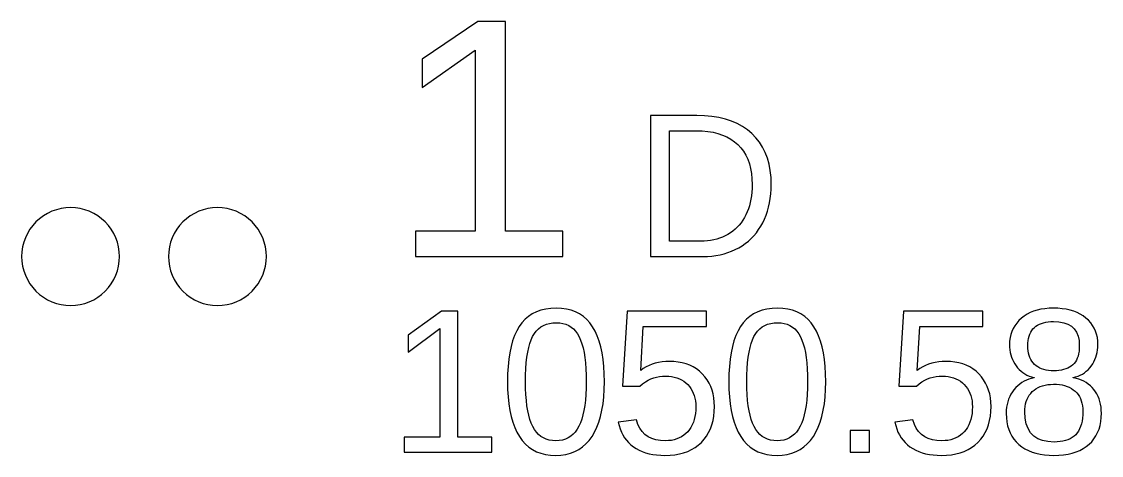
# Model space of a CAD drawing. Header units: metres. Extents: x -61 to 817, y 39 to 684.
# Drawn here: x 393.36 to 415.42, y 392.17 to 401.03 of the extents above; entities that cross this region are included whole.
import ezdxf

# ---------------------------------------------------------------- set-up
doc = ezdxf.new("R2010")
doc.units = ezdxf.units.M

msp = doc.modelspace()

# ---------------------------------------------------------------- linework, layer by layer
for p, q in [((402.68, 401.029), (401.546, 400.264)), ((403.246, 401.029), (402.68, 401.029)), ((403.246, 396.75), (403.246, 401.029)), ((401.546, 399.685), (402.629, 400.444)), ((401.546, 400.264), (401.546, 399.685)), ((402.629, 400.444), (402.629, 396.75)), ((407.154, 399.109), (406.206, 399.109)), ((406.206, 399.109), (406.206, 396.229)), ((407.312, 399.105), (407.154, 399.109)), ((407.462, 399.091), (407.312, 399.105)), ((407.603, 399.068), (407.462, 399.091)), ((407.736, 399.037), (407.603, 399.068)), ((407.861, 398.996), (407.736, 399.037)), ((407.977, 398.946), (407.861, 398.996)), ((408.085, 398.887), (407.977, 398.946)), ((406.594, 396.54), (406.594, 398.798)), ((406.594, 398.798), (407.145, 398.798)), ((407.145, 398.798), (407.265, 398.795)), ((407.265, 398.795), (407.379, 398.784)), ((407.379, 398.784), (407.486, 398.767)), ((407.486, 398.767), (407.586, 398.743)), ((407.586, 398.743), (407.68, 398.711)), ((407.68, 398.711), (407.768, 398.673)), ((408.186, 398.819), (408.085, 398.887)), ((408.277, 398.742), (408.186, 398.819)), ((408.361, 398.657), (408.277, 398.742)), ((407.768, 398.673), (407.849, 398.628)), ((407.849, 398.628), (407.923, 398.575)), ((407.923, 398.575), (407.991, 398.516)), ((407.991, 398.516), (408.053, 398.451)), ((408.434, 398.564), (408.361, 398.657)), ((408.497, 398.463), (408.434, 398.564)), ((408.053, 398.451), (408.107, 398.379)), ((408.107, 398.379), (408.154, 398.301)), ((408.154, 398.301), (408.193, 398.216)), ((408.551, 398.355), (408.497, 398.463)), ((408.595, 398.239), (408.551, 398.355)), ((408.193, 398.216), (408.226, 398.125)), ((408.226, 398.125), (408.251, 398.028)), ((408.629, 398.116), (408.595, 398.239)), ((408.654, 397.984), (408.629, 398.116)), ((408.251, 398.028), (408.269, 397.925)), ((408.269, 397.925), (408.28, 397.815)), ((408.669, 397.846), (408.654, 397.984)), ((408.673, 397.699), (408.669, 397.846)), ((408.282, 397.621), (408.277, 397.545)), ((408.28, 397.815), (408.283, 397.699)), ((408.283, 397.699), (408.282, 397.621)), ((408.665, 397.507), (408.671, 397.602)), ((408.671, 397.602), (408.673, 397.699)), ((408.258, 397.401), (408.244, 397.332)), ((408.269, 397.472), (408.258, 397.401)), ((408.277, 397.545), (408.269, 397.472)), ((408.639, 397.325), (408.654, 397.414)), ((408.654, 397.414), (408.665, 397.507)), ((394.074, 397.186), (393.982, 397.153)), ((394.169, 397.21), (394.074, 397.186)), ((394.266, 397.224), (394.169, 397.21)), ((394.364, 397.229), (394.266, 397.224)), ((394.462, 397.224), (394.364, 397.229)), ((394.56, 397.21), (394.462, 397.224)), ((394.655, 397.186), (394.56, 397.21)), ((394.747, 397.153), (394.655, 397.186)), ((397.074, 397.186), (396.982, 397.153)), ((397.169, 397.21), (397.074, 397.186)), ((397.266, 397.224), (397.169, 397.21)), ((397.364, 397.229), (397.266, 397.224)), ((397.462, 397.224), (397.364, 397.229)), ((397.56, 397.21), (397.462, 397.224)), ((397.655, 397.186), (397.56, 397.21)), ((397.747, 397.153), (397.655, 397.186)), ((408.206, 397.201), (408.182, 397.14)), ((408.227, 397.265), (408.206, 397.201)), ((408.244, 397.332), (408.227, 397.265)), ((408.597, 397.154), (408.62, 397.238)), ((408.62, 397.238), (408.639, 397.325)), ((393.73, 397.002), (393.657, 396.936)), ((393.809, 397.061), (393.73, 397.002)), ((393.893, 397.111), (393.809, 397.061)), ((393.982, 397.153), (393.893, 397.111)), ((394.836, 397.111), (394.747, 397.153)), ((394.92, 397.061), (394.836, 397.111)), ((394.999, 397.002), (394.92, 397.061)), ((395.072, 396.936), (394.999, 397.002)), ((396.73, 397.002), (396.657, 396.936)), ((396.809, 397.061), (396.73, 397.002)), ((396.893, 397.111), (396.809, 397.061)), ((396.982, 397.153), (396.893, 397.111)), ((397.836, 397.111), (397.747, 397.153)), ((397.92, 397.061), (397.836, 397.111)), ((397.999, 397.002), (397.92, 397.061)), ((398.072, 396.936), (397.999, 397.002)), ((408.093, 396.97), (408.058, 396.919)), ((408.126, 397.024), (408.093, 396.97)), ((408.155, 397.08), (408.126, 397.024)), ((408.182, 397.14), (408.155, 397.08)), ((408.5, 396.919), (408.537, 396.995)), ((408.537, 396.995), (408.569, 397.073)), ((408.569, 397.073), (408.597, 397.154)), ((393.533, 396.785), (393.483, 396.701)), ((393.591, 396.864), (393.533, 396.785)), ((393.657, 396.936), (393.591, 396.864)), ((395.137, 396.864), (395.072, 396.936)), ((395.196, 396.785), (395.137, 396.864)), ((395.246, 396.701), (395.196, 396.785)), ((396.533, 396.785), (396.483, 396.701)), ((396.591, 396.864), (396.533, 396.785)), ((396.657, 396.936), (396.591, 396.864)), ((398.137, 396.864), (398.072, 396.936)), ((398.196, 396.785), (398.137, 396.864)), ((398.246, 396.701), (398.196, 396.785)), ((402.629, 396.75), (401.406, 396.75)), ((401.406, 396.75), (401.406, 396.229)), ((404.414, 396.75), (403.246, 396.75)), ((404.414, 396.229), (404.414, 396.75)), ((407.889, 396.747), (407.839, 396.712)), ((407.935, 396.786), (407.889, 396.747)), ((407.979, 396.827), (407.935, 396.786)), ((408.02, 396.872), (407.979, 396.827)), ((408.058, 396.919), (408.02, 396.872)), ((408.369, 396.714), (408.416, 396.779)), ((408.416, 396.779), (408.46, 396.847)), ((408.46, 396.847), (408.5, 396.919)), ((393.408, 396.52), (393.384, 396.424)), ((393.441, 396.612), (393.408, 396.52)), ((393.483, 396.701), (393.441, 396.612)), ((395.288, 396.612), (395.246, 396.701)), ((395.321, 396.52), (395.288, 396.612)), ((395.345, 396.424), (395.321, 396.52)), ((396.408, 396.52), (396.384, 396.424)), ((396.441, 396.612), (396.408, 396.52)), ((396.483, 396.701), (396.441, 396.612)), ((398.288, 396.612), (398.246, 396.701)), ((398.321, 396.52), (398.288, 396.612)), ((398.345, 396.424), (398.321, 396.52)), ((407.233, 396.54), (406.594, 396.54)), ((407.303, 396.542), (407.233, 396.54)), ((407.37, 396.547), (407.303, 396.542)), ((407.435, 396.556), (407.37, 396.547)), ((407.498, 396.568), (407.435, 396.556)), ((407.56, 396.583), (407.498, 396.568)), ((407.62, 396.602), (407.56, 396.583)), ((407.677, 396.624), (407.62, 396.602)), ((407.733, 396.65), (407.677, 396.624)), ((407.787, 396.679), (407.733, 396.65)), ((407.839, 396.712), (407.787, 396.679)), ((408.144, 396.494), (408.206, 396.543)), ((408.206, 396.543), (408.264, 396.596)), ((408.264, 396.596), (408.318, 396.653)), ((408.318, 396.653), (408.369, 396.714)), ((393.369, 396.327), (393.364, 396.229)), ((393.384, 396.424), (393.369, 396.327)), ((395.36, 396.327), (395.345, 396.424)), ((395.364, 396.229), (395.36, 396.327)), ((396.369, 396.327), (396.364, 396.229)), ((396.384, 396.424), (396.369, 396.327)), ((398.36, 396.327), (398.345, 396.424)), ((398.364, 396.229), (398.36, 396.327)), ((407.628, 396.264), (407.709, 396.284)), ((407.709, 396.284), (407.788, 396.308)), ((407.788, 396.308), (407.865, 396.337)), ((407.865, 396.337), (407.939, 396.37)), ((407.939, 396.37), (408.01, 396.407)), ((408.01, 396.407), (408.079, 396.449)), ((408.079, 396.449), (408.144, 396.494)), ((393.364, 396.229), (393.369, 396.131)), ((393.369, 396.131), (393.384, 396.034)), ((395.345, 396.034), (395.36, 396.131)), ((395.36, 396.131), (395.364, 396.229)), ((396.364, 396.229), (396.369, 396.131)), ((396.369, 396.131), (396.384, 396.034)), ((398.345, 396.034), (398.36, 396.131)), ((398.36, 396.131), (398.364, 396.229)), ((401.406, 396.229), (404.414, 396.229)), ((406.206, 396.229), (407.278, 396.229)), ((407.278, 396.229), (407.369, 396.231)), ((407.369, 396.231), (407.458, 396.238)), ((407.458, 396.238), (407.544, 396.249)), ((407.544, 396.249), (407.628, 396.264)), ((393.384, 396.034), (393.408, 395.939)), ((393.408, 395.939), (393.441, 395.847)), ((393.441, 395.847), (393.483, 395.758)), ((395.246, 395.758), (395.288, 395.847)), ((395.288, 395.847), (395.321, 395.939)), ((395.321, 395.939), (395.345, 396.034)), ((396.384, 396.034), (396.408, 395.939)), ((396.408, 395.939), (396.441, 395.847)), ((396.441, 395.847), (396.483, 395.758)), ((398.246, 395.758), (398.288, 395.847)), ((398.288, 395.847), (398.321, 395.939)), ((398.321, 395.939), (398.345, 396.034)), ((393.483, 395.758), (393.533, 395.674)), ((393.533, 395.674), (393.591, 395.595)), ((395.137, 395.595), (395.196, 395.674)), ((395.196, 395.674), (395.246, 395.758)), ((396.483, 395.758), (396.533, 395.674)), ((396.533, 395.674), (396.591, 395.595)), ((398.137, 395.595), (398.196, 395.674)), ((398.196, 395.674), (398.246, 395.758)), ((393.591, 395.595), (393.657, 395.522)), ((393.657, 395.522), (393.73, 395.456)), ((393.73, 395.456), (393.809, 395.398)), ((393.809, 395.398), (393.893, 395.347)), ((394.836, 395.347), (394.92, 395.398)), ((394.92, 395.398), (394.999, 395.456)), ((394.999, 395.456), (395.072, 395.522)), ((395.072, 395.522), (395.137, 395.595)), ((396.591, 395.595), (396.657, 395.522)), ((396.657, 395.522), (396.73, 395.456)), ((396.73, 395.456), (396.809, 395.398)), ((396.809, 395.398), (396.893, 395.347)), ((397.836, 395.347), (397.92, 395.398)), ((397.92, 395.398), (397.999, 395.456)), ((397.999, 395.456), (398.072, 395.522)), ((398.072, 395.522), (398.137, 395.595)), ((393.893, 395.347), (393.982, 395.305)), ((393.982, 395.305), (394.074, 395.272)), ((394.074, 395.272), (394.169, 395.249)), ((394.169, 395.249), (394.266, 395.234)), ((394.266, 395.234), (394.364, 395.229)), ((394.364, 395.229), (394.462, 395.234)), ((394.462, 395.234), (394.56, 395.249)), ((394.56, 395.249), (394.655, 395.272)), ((394.655, 395.272), (394.747, 395.305)), ((394.747, 395.305), (394.836, 395.347)), ((396.893, 395.347), (396.982, 395.305)), ((396.982, 395.305), (397.074, 395.272)), ((397.074, 395.272), (397.169, 395.249)), ((397.169, 395.249), (397.266, 395.234)), ((397.266, 395.234), (397.364, 395.229)), ((397.364, 395.229), (397.462, 395.234)), ((397.462, 395.234), (397.56, 395.249)), ((397.56, 395.249), (397.655, 395.272)), ((397.655, 395.272), (397.747, 395.305)), ((397.747, 395.305), (397.836, 395.347)), ((404.283, 395.173), (404.172, 395.169)), ((404.392, 395.169), (404.283, 395.173)), ((408.803, 395.173), (408.691, 395.169)), ((408.911, 395.169), (408.803, 395.173)), ((414.437, 395.173), (414.348, 395.171)), ((414.529, 395.171), (414.437, 395.173)), ((401.937, 395.109), (401.26, 394.622)), ((402.274, 395.109), (401.937, 395.109)), ((402.274, 392.54), (402.274, 395.109)), ((403.716, 395.006), (403.646, 394.946)), ((403.793, 395.057), (403.716, 395.006)), ((403.878, 395.099), (403.793, 395.057)), ((403.969, 395.132), (403.878, 395.099)), ((404.067, 395.155), (403.969, 395.132)), ((404.172, 395.169), (404.067, 395.155)), ((404.494, 395.155), (404.392, 395.169)), ((404.59, 395.131), (404.494, 395.155)), ((404.679, 395.098), (404.59, 395.131)), ((404.761, 395.056), (404.679, 395.098)), ((404.837, 395.004), (404.761, 395.056)), ((404.907, 394.943), (404.837, 395.004)), ((405.728, 395.109), (405.633, 393.58)), ((407.348, 395.109), (405.728, 395.109)), ((407.348, 394.798), (407.348, 395.109)), ((408.236, 395.006), (408.165, 394.946)), ((408.313, 395.057), (408.236, 395.006)), ((408.397, 395.099), (408.313, 395.057)), ((408.488, 395.132), (408.397, 395.099)), ((408.586, 395.155), (408.488, 395.132)), ((408.691, 395.169), (408.586, 395.155)), ((409.014, 395.155), (408.911, 395.169)), ((409.109, 395.131), (409.014, 395.155)), ((409.198, 395.098), (409.109, 395.131)), ((409.281, 395.056), (409.198, 395.098)), ((409.357, 395.004), (409.281, 395.056)), ((409.426, 394.943), (409.357, 395.004)), ((411.376, 395.109), (411.281, 393.58)), ((412.996, 395.109), (411.376, 395.109)), ((412.996, 394.798), (412.996, 395.109)), ((413.782, 394.967), (413.731, 394.92)), ((413.838, 395.01), (413.782, 394.967)), ((413.899, 395.049), (413.838, 395.01)), ((413.963, 395.082), (413.899, 395.049)), ((414.032, 395.11), (413.963, 395.082)), ((414.105, 395.133), (414.032, 395.11)), ((414.182, 395.15), (414.105, 395.133)), ((414.263, 395.163), (414.182, 395.15)), ((414.348, 395.171), (414.263, 395.163)), ((414.616, 395.163), (414.529, 395.171)), ((414.698, 395.151), (414.616, 395.163)), ((414.776, 395.133), (414.698, 395.151)), ((414.85, 395.111), (414.776, 395.133)), ((414.919, 395.083), (414.85, 395.111)), ((414.984, 395.051), (414.919, 395.083)), ((415.045, 395.014), (414.984, 395.051)), ((415.101, 394.971), (415.045, 395.014)), ((415.152, 394.925), (415.101, 394.971)), ((401.26, 394.277), (401.906, 394.76)), ((401.906, 394.76), (401.906, 392.54)), ((403.525, 394.797), (403.475, 394.709)), ((403.582, 394.876), (403.525, 394.797)), ((403.646, 394.946), (403.582, 394.876)), ((403.876, 394.706), (403.92, 394.751)), ((403.92, 394.751), (403.969, 394.789)), ((403.969, 394.789), (404.023, 394.821)), ((404.023, 394.821), (404.081, 394.845)), ((404.081, 394.845), (404.144, 394.862)), ((404.144, 394.862), (404.211, 394.873)), ((404.211, 394.873), (404.283, 394.876)), ((404.283, 394.876), (404.353, 394.873)), ((404.353, 394.873), (404.419, 394.862)), ((404.419, 394.862), (404.48, 394.844)), ((404.48, 394.844), (404.537, 394.82)), ((404.537, 394.82), (404.589, 394.788)), ((404.589, 394.788), (404.636, 394.749)), ((404.636, 394.749), (404.679, 394.703)), ((404.97, 394.873), (404.907, 394.943)), ((405.026, 394.793), (404.97, 394.873)), ((405.077, 394.705), (405.026, 394.793)), ((406.007, 393.902), (406.061, 394.798)), ((406.061, 394.798), (407.348, 394.798)), ((408.045, 394.797), (407.995, 394.709)), ((408.102, 394.876), (408.045, 394.797)), ((408.165, 394.946), (408.102, 394.876)), ((408.395, 394.706), (408.44, 394.751)), ((408.44, 394.751), (408.489, 394.789)), ((408.489, 394.789), (408.542, 394.821)), ((408.542, 394.821), (408.6, 394.845)), ((408.6, 394.845), (408.663, 394.862)), ((408.663, 394.862), (408.731, 394.873)), ((408.731, 394.873), (408.803, 394.876)), ((408.803, 394.876), (408.873, 394.873)), ((408.873, 394.873), (408.939, 394.862)), ((408.939, 394.862), (409, 394.844)), ((409, 394.844), (409.056, 394.82)), ((409.056, 394.82), (409.108, 394.788)), ((409.108, 394.788), (409.156, 394.749)), ((409.156, 394.749), (409.199, 394.703)), ((409.489, 394.873), (409.426, 394.943)), ((409.546, 394.793), (409.489, 394.873)), ((409.596, 394.705), (409.546, 394.793)), ((411.655, 393.902), (411.709, 394.798)), ((411.709, 394.798), (412.996, 394.798)), ((413.614, 394.759), (413.587, 394.7)), ((413.647, 394.816), (413.614, 394.759)), ((413.686, 394.87), (413.647, 394.816)), ((413.731, 394.92), (413.686, 394.87)), ((413.994, 394.716), (414.019, 394.748)), ((414.019, 394.748), (414.047, 394.777)), ((414.047, 394.777), (414.078, 394.803)), ((414.078, 394.803), (414.113, 394.826)), ((414.113, 394.826), (414.15, 394.846)), ((414.15, 394.846), (414.19, 394.863)), ((414.19, 394.863), (414.234, 394.877)), ((414.234, 394.877), (414.28, 394.887)), ((414.28, 394.887), (414.329, 394.895)), ((414.329, 394.895), (414.382, 394.9)), ((414.382, 394.9), (414.437, 394.901)), ((414.437, 394.901), (414.548, 394.895)), ((414.548, 394.895), (414.646, 394.877)), ((414.646, 394.877), (414.731, 394.846)), ((414.731, 394.846), (414.802, 394.803)), ((414.802, 394.803), (414.861, 394.748)), ((414.861, 394.748), (414.907, 394.681)), ((415.198, 394.875), (415.152, 394.925)), ((415.237, 394.821), (415.198, 394.875)), ((415.27, 394.764), (415.237, 394.821)), ((415.297, 394.704), (415.27, 394.764)), ((401.26, 394.622), (401.26, 394.277)), ((403.431, 394.612), (403.392, 394.505)), ((403.475, 394.709), (403.431, 394.612)), ((403.744, 394.451), (403.771, 394.527)), ((403.771, 394.527), (403.801, 394.594)), ((403.801, 394.594), (403.836, 394.653)), ((403.836, 394.653), (403.876, 394.706)), ((404.679, 394.703), (404.717, 394.65)), ((404.717, 394.65), (404.751, 394.59)), ((404.751, 394.59), (404.781, 394.523)), ((404.781, 394.523), (404.808, 394.446)), ((405.121, 394.607), (405.077, 394.705)), ((405.16, 394.5), (405.121, 394.607)), ((407.95, 394.612), (407.912, 394.505)), ((407.995, 394.709), (407.95, 394.612)), ((408.263, 394.451), (408.29, 394.527)), ((408.29, 394.527), (408.321, 394.594)), ((408.321, 394.594), (408.356, 394.653)), ((408.356, 394.653), (408.395, 394.706)), ((409.199, 394.703), (409.237, 394.65)), ((409.237, 394.65), (409.271, 394.59)), ((409.271, 394.59), (409.301, 394.523)), ((409.301, 394.523), (409.327, 394.446)), ((409.641, 394.607), (409.596, 394.705)), ((409.679, 394.5), (409.641, 394.607)), ((413.551, 394.571), (413.542, 394.502)), ((413.566, 394.637), (413.551, 394.571)), ((413.587, 394.7), (413.566, 394.637)), ((413.92, 394.51), (413.928, 394.557)), ((413.928, 394.557), (413.94, 394.602)), ((413.94, 394.602), (413.955, 394.643)), ((413.955, 394.643), (413.973, 394.681)), ((413.973, 394.681), (413.994, 394.716)), ((414.907, 394.681), (414.939, 394.602)), ((414.939, 394.602), (414.959, 394.51)), ((415.318, 394.64), (415.297, 394.704)), ((415.333, 394.572), (415.318, 394.64)), ((415.342, 394.501), (415.333, 394.572)), ((403.36, 394.389), (403.333, 394.264)), ((403.392, 394.505), (403.36, 394.389)), ((403.7, 394.273), (403.72, 394.367)), ((403.72, 394.367), (403.744, 394.451)), ((404.808, 394.446), (404.831, 394.361)), ((404.831, 394.361), (404.85, 394.268)), ((405.192, 394.384), (405.16, 394.5)), ((405.219, 394.259), (405.192, 394.384)), ((407.88, 394.389), (407.853, 394.264)), ((407.912, 394.505), (407.88, 394.389)), ((408.22, 394.273), (408.24, 394.367)), ((408.24, 394.367), (408.263, 394.451)), ((409.327, 394.446), (409.35, 394.361)), ((409.35, 394.361), (409.37, 394.268)), ((409.712, 394.384), (409.679, 394.5)), ((409.738, 394.259), (409.712, 394.384)), ((413.542, 394.502), (413.539, 394.43)), ((413.539, 394.43), (413.541, 394.376)), ((413.541, 394.376), (413.546, 394.323)), ((413.546, 394.323), (413.554, 394.271)), ((413.913, 394.406), (413.915, 394.46)), ((413.915, 394.352), (413.913, 394.406)), ((413.915, 394.46), (413.92, 394.51)), ((413.92, 394.301), (413.915, 394.352)), ((413.929, 394.253), (413.92, 394.301)), ((414.959, 394.293), (414.95, 394.242)), ((414.959, 394.51), (414.965, 394.406)), ((414.964, 394.348), (414.959, 394.293)), ((414.965, 394.406), (414.964, 394.348)), ((415.33, 394.267), (415.338, 394.319)), ((415.338, 394.319), (415.344, 394.372)), ((415.345, 394.426), (415.342, 394.501)), ((415.344, 394.372), (415.345, 394.426)), ((403.313, 394.129), (403.298, 393.985)), ((403.333, 394.264), (403.313, 394.129)), ((403.671, 394.058), (403.684, 394.17)), ((403.684, 394.17), (403.7, 394.273)), ((404.85, 394.268), (404.866, 394.165)), ((404.866, 394.165), (404.878, 394.054)), ((405.24, 394.125), (405.219, 394.259)), ((405.254, 393.982), (405.24, 394.125)), ((406.444, 394.076), (406.373, 394.065)), ((406.518, 394.083), (406.444, 394.076)), ((406.595, 394.085), (406.518, 394.083)), ((406.686, 394.082), (406.595, 394.085)), ((406.773, 394.073), (406.686, 394.082)), ((406.856, 394.057), (406.773, 394.073)), ((407.832, 394.129), (407.818, 393.985)), ((407.853, 394.264), (407.832, 394.129)), ((408.191, 394.058), (408.204, 394.17)), ((408.204, 394.17), (408.22, 394.273)), ((409.37, 394.268), (409.386, 394.165)), ((409.386, 394.165), (409.398, 394.054)), ((409.759, 394.125), (409.738, 394.259)), ((409.774, 393.982), (409.759, 394.125)), ((412.093, 394.076), (412.022, 394.065)), ((412.167, 394.083), (412.093, 394.076)), ((412.243, 394.085), (412.167, 394.083)), ((412.335, 394.082), (412.243, 394.085)), ((412.422, 394.073), (412.335, 394.082)), ((412.504, 394.057), (412.422, 394.073)), ((413.554, 394.271), (413.566, 394.222)), ((413.566, 394.222), (413.581, 394.173)), ((413.581, 394.173), (413.599, 394.127)), ((413.599, 394.127), (413.62, 394.082)), ((413.62, 394.082), (413.645, 394.038)), ((413.94, 394.207), (413.929, 394.253)), ((413.956, 394.165), (413.94, 394.207)), ((413.975, 394.125), (413.956, 394.165)), ((413.997, 394.089), (413.975, 394.125)), ((414.022, 394.055), (413.997, 394.089)), ((414.884, 394.075), (414.859, 394.043)), ((414.906, 394.112), (414.884, 394.075)), ((414.924, 394.151), (414.906, 394.112)), ((414.939, 394.195), (414.924, 394.151)), ((414.95, 394.242), (414.939, 394.195)), ((415.238, 394.033), (415.263, 394.077)), ((415.263, 394.077), (415.285, 394.122)), ((415.285, 394.122), (415.303, 394.169)), ((415.303, 394.169), (415.318, 394.217)), ((415.318, 394.217), (415.33, 394.267)), ((403.298, 393.985), (403.289, 393.832)), ((403.657, 393.808), (403.662, 393.938)), ((403.662, 393.938), (403.671, 394.058)), ((404.878, 394.054), (404.887, 393.935)), ((404.887, 393.935), (404.892, 393.806)), ((405.263, 393.83), (405.254, 393.982)), ((406.061, 393.941), (406.007, 393.902)), ((406.118, 393.975), (406.061, 393.941)), ((406.177, 394.004), (406.118, 393.975)), ((406.24, 394.029), (406.177, 394.004)), ((406.305, 394.049), (406.24, 394.029)), ((406.373, 394.065), (406.305, 394.049)), ((406.935, 394.035), (406.856, 394.057)), ((407.009, 394.007), (406.935, 394.035)), ((407.079, 393.972), (407.009, 394.007)), ((407.145, 393.931), (407.079, 393.972)), ((407.207, 393.884), (407.145, 393.931)), ((407.264, 393.83), (407.207, 393.884)), ((407.818, 393.985), (407.809, 393.832)), ((408.177, 393.808), (408.182, 393.938)), ((408.182, 393.938), (408.191, 394.058)), ((409.398, 394.054), (409.407, 393.935)), ((409.407, 393.935), (409.412, 393.806)), ((409.783, 393.83), (409.774, 393.982)), ((411.709, 393.941), (411.655, 393.902)), ((411.766, 393.975), (411.709, 393.941)), ((411.826, 394.004), (411.766, 393.975)), ((411.888, 394.029), (411.826, 394.004)), ((411.953, 394.049), (411.888, 394.029)), ((412.022, 394.065), (411.953, 394.049)), ((412.583, 394.035), (412.504, 394.057)), ((412.657, 394.007), (412.583, 394.035)), ((412.727, 393.972), (412.657, 394.007)), ((412.793, 393.931), (412.727, 393.972)), ((412.855, 393.884), (412.793, 393.931)), ((412.912, 393.83), (412.855, 393.884)), ((413.645, 394.038), (413.673, 393.996)), ((413.673, 393.996), (413.704, 393.957)), ((413.704, 393.957), (413.738, 393.92)), ((413.738, 393.92), (413.774, 393.887)), ((413.774, 393.887), (413.812, 393.857)), ((413.812, 393.857), (413.853, 393.831)), ((414.051, 394.024), (414.022, 394.055)), ((414.083, 393.997), (414.051, 394.024)), ((414.118, 393.973), (414.083, 393.997)), ((414.156, 393.951), (414.118, 393.973)), ((414.196, 393.934), (414.156, 393.951)), ((414.24, 393.919), (414.196, 393.934)), ((414.286, 393.908), (414.24, 393.919)), ((414.335, 393.9), (414.286, 393.908)), ((414.387, 393.895), (414.335, 393.9)), ((414.441, 393.893), (414.387, 393.895)), ((414.497, 393.895), (414.441, 393.893)), ((414.549, 393.899), (414.497, 393.895)), ((414.598, 393.907), (414.549, 393.899)), ((414.645, 393.917), (414.598, 393.907)), ((414.688, 393.931), (414.645, 393.917)), ((414.728, 393.947), (414.688, 393.931)), ((414.766, 393.966), (414.728, 393.947)), ((414.8, 393.989), (414.766, 393.966)), ((414.831, 394.014), (414.8, 393.989)), ((414.859, 394.043), (414.831, 394.014)), ((415.028, 393.828), (415.069, 393.854)), ((415.069, 393.854), (415.108, 393.883)), ((415.108, 393.883), (415.144, 393.916)), ((415.144, 393.916), (415.178, 393.952)), ((415.178, 393.952), (415.209, 393.991)), ((415.209, 393.991), (415.238, 394.033)), ((403.289, 393.832), (403.286, 393.669)), ((403.286, 393.669), (403.289, 393.51)), ((403.655, 393.669), (403.657, 393.808)), ((403.657, 393.535), (403.655, 393.669)), ((404.892, 393.806), (404.894, 393.669)), ((404.894, 393.669), (404.892, 393.537)), ((405.266, 393.669), (405.263, 393.83)), ((405.263, 393.511), (405.266, 393.669)), ((406.047, 393.627), (406.104, 393.667)), ((406.104, 393.667), (406.16, 393.701)), ((406.16, 393.701), (406.217, 393.728)), ((406.217, 393.728), (406.273, 393.749)), ((406.273, 393.749), (406.332, 393.765)), ((406.332, 393.765), (406.392, 393.777)), ((406.392, 393.777), (406.455, 393.784)), ((406.455, 393.784), (406.519, 393.786)), ((406.519, 393.786), (406.58, 393.784)), ((406.58, 393.784), (406.639, 393.778)), ((406.639, 393.778), (406.694, 393.767)), ((406.694, 393.767), (406.747, 393.752)), ((406.747, 393.752), (406.797, 393.733)), ((406.797, 393.733), (406.843, 393.709)), ((406.843, 393.709), (406.887, 393.681)), ((406.887, 393.681), (406.929, 393.649)), ((406.929, 393.649), (406.967, 393.612)), ((407.316, 393.772), (407.264, 393.83)), ((407.363, 393.709), (407.316, 393.772)), ((407.403, 393.643), (407.363, 393.709)), ((407.437, 393.573), (407.403, 393.643)), ((407.809, 393.832), (407.806, 393.669)), ((407.806, 393.669), (407.809, 393.51)), ((408.175, 393.669), (408.177, 393.808)), ((408.177, 393.535), (408.175, 393.669)), ((409.412, 393.806), (409.414, 393.669)), ((409.414, 393.669), (409.412, 393.537)), ((409.786, 393.669), (409.783, 393.83)), ((409.783, 393.511), (409.786, 393.669)), ((411.696, 393.627), (411.752, 393.667)), ((411.752, 393.667), (411.809, 393.701)), ((411.809, 393.701), (411.865, 393.728)), ((411.865, 393.728), (411.922, 393.749)), ((411.922, 393.749), (411.98, 393.765)), ((411.98, 393.765), (412.041, 393.777)), ((412.041, 393.777), (412.103, 393.784)), ((412.103, 393.784), (412.167, 393.786)), ((412.167, 393.786), (412.229, 393.784)), ((412.229, 393.784), (412.287, 393.778)), ((412.287, 393.778), (412.343, 393.767)), ((412.343, 393.767), (412.395, 393.752)), ((412.395, 393.752), (412.445, 393.733)), ((412.445, 393.733), (412.492, 393.709)), ((412.492, 393.709), (412.536, 393.681)), ((412.536, 393.681), (412.577, 393.649)), ((412.577, 393.649), (412.615, 393.612)), ((412.965, 393.772), (412.912, 393.83)), ((413.011, 393.709), (412.965, 393.772)), ((413.051, 393.643), (413.011, 393.709)), ((413.085, 393.573), (413.051, 393.643)), ((413.791, 393.653), (413.748, 393.622)), ((413.836, 393.679), (413.791, 393.653)), ((413.884, 393.702), (413.836, 393.679)), ((413.853, 393.831), (413.896, 393.807)), ((413.934, 393.721), (413.884, 393.702)), ((413.896, 393.807), (413.942, 393.787)), ((413.986, 393.736), (413.934, 393.721)), ((413.942, 393.787), (413.99, 393.769)), ((414.04, 393.747), (413.986, 393.736)), ((413.99, 393.769), (414.04, 393.755)), ((414.04, 393.755), (414.04, 393.747)), ((414.839, 393.759), (414.89, 393.771)), ((414.839, 393.751), (414.839, 393.759)), ((414.898, 393.739), (414.839, 393.751)), ((414.89, 393.771), (414.939, 393.787)), ((414.955, 393.724), (414.898, 393.739)), ((414.939, 393.787), (414.985, 393.806)), ((415.008, 393.704), (414.955, 393.724)), ((414.985, 393.806), (415.028, 393.828)), ((415.058, 393.681), (415.008, 393.704)), ((415.105, 393.654), (415.058, 393.681)), ((415.149, 393.624), (415.105, 393.654)), ((403.289, 393.51), (403.298, 393.36)), ((403.663, 393.408), (403.657, 393.535)), ((403.672, 393.29), (403.663, 393.408)), ((404.887, 393.412), (404.878, 393.296)), ((404.892, 393.537), (404.887, 393.412)), ((405.254, 393.361), (405.263, 393.511)), ((405.633, 393.58), (405.991, 393.58)), ((405.991, 393.58), (406.047, 393.627)), ((406.967, 393.612), (407.002, 393.572)), ((407.002, 393.572), (407.033, 393.53)), ((407.033, 393.53), (407.06, 393.485)), ((407.06, 393.485), (407.082, 393.437)), ((407.082, 393.437), (407.101, 393.387)), ((407.465, 393.499), (407.437, 393.573)), ((407.486, 393.422), (407.465, 393.499)), ((407.502, 393.34), (407.486, 393.422)), ((407.809, 393.51), (407.818, 393.36)), ((408.182, 393.408), (408.177, 393.535)), ((408.191, 393.29), (408.182, 393.408)), ((409.406, 393.412), (409.397, 393.296)), ((409.412, 393.537), (409.406, 393.412)), ((409.773, 393.361), (409.783, 393.511)), ((411.281, 393.58), (411.639, 393.58)), ((411.639, 393.58), (411.696, 393.627)), ((412.615, 393.612), (412.65, 393.572)), ((412.65, 393.572), (412.681, 393.53)), ((412.681, 393.53), (412.708, 393.485)), ((412.708, 393.485), (412.731, 393.437)), ((412.731, 393.437), (412.749, 393.387)), ((413.113, 393.499), (413.085, 393.573)), ((413.135, 393.422), (413.113, 393.499)), ((413.15, 393.34), (413.135, 393.422)), ((413.568, 393.417), (413.543, 393.367)), ((413.598, 393.464), (413.568, 393.417)), ((413.631, 393.508), (413.598, 393.464)), ((413.668, 393.55), (413.631, 393.508)), ((413.707, 393.588), (413.668, 393.55)), ((413.748, 393.622), (413.707, 393.588)), ((413.944, 393.396), (413.973, 393.433)), ((413.973, 393.433), (414.005, 393.468)), ((414.005, 393.468), (414.041, 393.5)), ((414.041, 393.5), (414.08, 393.528)), ((414.08, 393.528), (414.123, 393.552)), ((414.123, 393.552), (414.168, 393.573)), ((414.168, 393.573), (414.216, 393.589)), ((414.216, 393.589), (414.267, 393.602)), ((414.267, 393.602), (414.32, 393.612)), ((414.32, 393.612), (414.377, 393.617)), ((414.377, 393.617), (414.437, 393.619)), ((414.437, 393.619), (414.499, 393.618)), ((414.499, 393.618), (414.557, 393.612)), ((414.557, 393.612), (414.612, 393.604)), ((414.612, 393.604), (414.665, 393.591)), ((414.665, 393.591), (414.714, 393.576)), ((414.714, 393.576), (414.759, 393.557)), ((414.759, 393.557), (414.802, 393.534)), ((414.802, 393.534), (414.842, 393.508)), ((414.842, 393.508), (414.878, 393.478)), ((414.878, 393.478), (414.911, 393.445)), ((414.911, 393.445), (414.941, 393.409)), ((414.941, 393.409), (414.966, 393.37)), ((415.191, 393.59), (415.149, 393.624)), ((415.229, 393.553), (415.191, 393.59)), ((415.264, 393.511), (415.229, 393.553)), ((415.296, 393.467), (415.264, 393.511)), ((415.324, 393.421), (415.296, 393.467)), ((415.349, 393.372), (415.324, 393.421)), ((403.298, 393.36), (403.314, 393.218)), ((403.314, 393.218), (403.335, 393.085)), ((403.684, 393.18), (403.672, 393.29)), ((404.878, 393.296), (404.865, 393.187)), ((405.216, 393.087), (405.238, 393.22)), ((405.238, 393.22), (405.254, 393.361)), ((407.101, 393.387), (407.115, 393.334)), ((407.115, 393.334), (407.126, 393.278)), ((407.126, 393.278), (407.132, 393.219)), ((407.132, 393.219), (407.134, 393.158)), ((407.511, 393.255), (407.502, 393.34)), ((407.514, 393.166), (407.511, 393.255)), ((407.818, 393.36), (407.833, 393.218)), ((407.833, 393.218), (407.854, 393.085)), ((408.204, 393.18), (408.191, 393.29)), ((409.397, 393.296), (409.384, 393.187)), ((409.736, 393.087), (409.758, 393.22)), ((409.758, 393.22), (409.773, 393.361)), ((412.749, 393.387), (412.764, 393.334)), ((412.764, 393.334), (412.774, 393.278)), ((412.774, 393.278), (412.78, 393.219)), ((412.78, 393.219), (412.782, 393.158)), ((413.159, 393.255), (413.15, 393.34)), ((413.162, 393.166), (413.159, 393.255)), ((413.49, 393.206), (413.48, 393.148)), ((413.504, 393.262), (413.49, 393.206)), ((413.521, 393.316), (413.504, 393.262)), ((413.543, 393.367), (413.521, 393.316)), ((413.858, 393.165), (413.867, 393.217)), ((413.867, 393.217), (413.881, 393.266)), ((413.881, 393.266), (413.898, 393.312)), ((413.898, 393.312), (413.919, 393.355)), ((413.919, 393.355), (413.944, 393.396)), ((414.966, 393.37), (414.987, 393.327)), ((414.987, 393.327), (415.005, 393.281)), ((415.005, 393.281), (415.019, 393.231)), ((415.019, 393.231), (415.028, 393.178)), ((415.369, 393.321), (415.349, 393.372)), ((415.386, 393.267), (415.369, 393.321)), ((415.399, 393.211), (415.386, 393.267)), ((415.409, 393.152), (415.399, 393.211)), ((403.335, 393.085), (403.362, 392.96)), ((403.701, 393.078), (403.684, 393.18)), ((403.721, 392.985), (403.701, 393.078)), ((403.745, 392.9), (403.721, 392.985)), ((404.828, 392.993), (404.803, 392.907)), ((404.848, 393.086), (404.828, 392.993)), ((404.865, 393.187), (404.848, 393.086)), ((405.188, 392.963), (405.216, 393.087)), ((407.126, 393.021), (407.116, 392.958)), ((407.132, 393.088), (407.126, 393.021)), ((407.134, 393.158), (407.132, 393.088)), ((407.484, 392.878), (407.501, 392.969)), ((407.501, 392.969), (407.511, 393.065)), ((407.511, 393.065), (407.514, 393.166)), ((407.854, 393.085), (407.882, 392.96)), ((408.22, 393.078), (408.204, 393.18)), ((408.241, 392.985), (408.22, 393.078)), ((408.264, 392.9), (408.241, 392.985)), ((409.347, 392.993), (409.323, 392.907)), ((409.367, 393.086), (409.347, 392.993)), ((409.384, 393.187), (409.367, 393.086)), ((409.708, 392.963), (409.736, 393.087)), ((412.774, 393.021), (412.764, 392.958)), ((412.78, 393.088), (412.774, 393.021)), ((412.782, 393.158), (412.78, 393.088)), ((413.133, 392.878), (413.149, 392.969)), ((413.149, 392.969), (413.159, 393.065)), ((413.159, 393.065), (413.162, 393.166)), ((413.474, 393.087), (413.472, 393.024)), ((413.472, 393.024), (413.475, 392.935)), ((413.48, 393.148), (413.474, 393.087)), ((413.85, 393.053), (413.852, 393.111)), ((413.858, 392.924), (413.85, 393.053)), ((413.852, 393.111), (413.858, 393.165)), ((415.028, 393.178), (415.034, 393.122)), ((415.034, 392.992), (415.029, 392.927)), ((415.034, 393.122), (415.036, 393.062)), ((415.036, 393.062), (415.034, 392.992)), ((415.414, 393.092), (415.409, 393.152)), ((415.413, 392.94), (415.416, 393.028)), ((415.416, 393.028), (415.414, 393.092)), ((403.362, 392.96), (403.396, 392.844)), ((403.396, 392.844), (403.435, 392.737)), ((403.772, 392.823), (403.745, 392.9)), ((403.803, 392.754), (403.772, 392.823)), ((403.838, 392.693), (403.803, 392.754)), ((404.744, 392.76), (404.709, 392.698)), ((404.776, 392.83), (404.744, 392.76)), ((404.803, 392.907), (404.776, 392.83)), ((405.114, 392.74), (405.154, 392.847)), ((405.154, 392.847), (405.188, 392.963)), ((405.919, 392.889), (405.55, 392.846)), ((405.55, 392.846), (405.567, 392.775)), ((405.567, 392.775), (405.588, 392.707)), ((405.949, 392.8), (405.919, 392.889)), ((405.988, 392.721), (405.949, 392.8)), ((407.06, 392.788), (407.034, 392.738)), ((407.083, 392.841), (407.06, 392.788)), ((407.101, 392.898), (407.083, 392.841)), ((407.116, 392.958), (407.101, 392.898)), ((407.431, 392.71), (407.461, 392.791)), ((407.461, 392.791), (407.484, 392.878)), ((407.882, 392.96), (407.915, 392.844)), ((407.915, 392.844), (407.955, 392.737)), ((408.292, 392.823), (408.264, 392.9)), ((408.323, 392.754), (408.292, 392.823)), ((408.358, 392.693), (408.323, 392.754)), ((409.264, 392.76), (409.229, 392.698)), ((409.295, 392.83), (409.264, 392.76)), ((409.323, 392.907), (409.295, 392.83)), ((409.633, 392.74), (409.674, 392.847)), ((409.674, 392.847), (409.708, 392.963)), ((411.567, 392.889), (411.198, 392.846)), ((411.198, 392.846), (411.215, 392.775)), ((411.215, 392.775), (411.236, 392.707)), ((411.597, 392.8), (411.567, 392.889)), ((411.636, 392.721), (411.597, 392.8)), ((412.709, 392.788), (412.682, 392.738)), ((412.731, 392.841), (412.709, 392.788)), ((412.75, 392.898), (412.731, 392.841)), ((412.764, 392.958), (412.75, 392.898)), ((413.08, 392.71), (413.109, 392.791)), ((413.109, 392.791), (413.133, 392.878)), ((413.475, 392.935), (413.485, 392.85)), ((413.485, 392.85), (413.501, 392.77)), ((413.501, 392.77), (413.523, 392.695)), ((413.88, 392.811), (413.858, 392.924)), ((413.917, 392.712), (413.88, 392.811)), ((414.991, 392.755), (414.972, 392.707)), ((415.008, 392.808), (414.991, 392.755)), ((415.02, 392.865), (415.008, 392.808)), ((415.029, 392.927), (415.02, 392.865)), ((415.367, 392.701), (415.388, 392.776)), ((415.388, 392.776), (415.404, 392.856)), ((415.404, 392.856), (415.413, 392.94)), ((401.906, 392.54), (401.177, 392.54)), ((401.177, 392.54), (401.177, 392.229)), ((402.97, 392.54), (402.274, 392.54)), ((402.97, 392.229), (402.97, 392.54)), ((403.435, 392.737), (403.481, 392.639)), ((403.481, 392.639), (403.532, 392.549)), ((403.532, 392.549), (403.59, 392.469)), ((403.878, 392.64), (403.838, 392.693)), ((403.922, 392.593), (403.878, 392.64)), ((403.97, 392.554), (403.922, 392.593)), ((404.022, 392.522), (403.97, 392.554)), ((404.578, 392.556), (404.526, 392.523)), ((404.626, 392.596), (404.578, 392.556)), ((404.67, 392.643), (404.626, 392.596)), ((404.709, 392.698), (404.67, 392.643)), ((404.955, 392.47), (405.014, 392.551)), ((405.014, 392.551), (405.067, 392.641)), ((405.067, 392.641), (405.114, 392.74)), ((405.588, 392.707), (405.613, 392.643)), ((405.613, 392.643), (405.643, 392.583)), ((405.643, 392.583), (405.677, 392.527)), ((405.677, 392.527), (405.716, 392.474)), ((406.036, 392.653), (405.988, 392.721)), ((406.093, 392.595), (406.036, 392.653)), ((406.158, 392.548), (406.093, 392.595)), ((406.233, 392.511), (406.158, 392.548)), ((406.844, 392.546), (406.796, 392.521)), ((406.888, 392.576), (406.844, 392.546)), ((406.93, 392.61), (406.888, 392.576)), ((406.968, 392.649), (406.93, 392.61)), ((407.003, 392.692), (406.968, 392.649)), ((407.034, 392.738), (407.003, 392.692)), ((407.302, 392.494), (407.352, 392.561)), ((407.352, 392.561), (407.395, 392.633)), ((407.395, 392.633), (407.431, 392.71)), ((407.955, 392.737), (408, 392.639)), ((408, 392.639), (408.052, 392.549)), ((408.052, 392.549), (408.11, 392.469)), ((408.398, 392.64), (408.358, 392.693)), ((408.441, 392.593), (408.398, 392.64)), ((408.489, 392.554), (408.441, 392.593)), ((408.542, 392.522), (408.489, 392.554)), ((409.097, 392.556), (409.045, 392.523)), ((409.145, 392.596), (409.097, 392.556)), ((409.189, 392.643), (409.145, 392.596)), ((409.229, 392.698), (409.189, 392.643)), ((409.475, 392.47), (409.534, 392.551)), ((409.534, 392.551), (409.587, 392.641)), ((409.587, 392.641), (409.633, 392.74)), ((410.679, 392.677), (410.283, 392.677)), ((410.283, 392.677), (410.283, 392.229)), ((410.679, 392.229), (410.679, 392.677)), ((411.236, 392.707), (411.262, 392.643)), ((411.262, 392.643), (411.292, 392.583)), ((411.292, 392.583), (411.326, 392.527)), ((411.326, 392.527), (411.365, 392.474)), ((411.684, 392.653), (411.636, 392.721)), ((411.741, 392.595), (411.684, 392.653)), ((411.807, 392.548), (411.741, 392.595)), ((411.881, 392.511), (411.807, 392.548)), ((412.492, 392.546), (412.444, 392.521)), ((412.537, 392.576), (412.492, 392.546)), ((412.578, 392.61), (412.537, 392.576)), ((412.616, 392.649), (412.578, 392.61)), ((412.651, 392.692), (412.616, 392.649)), ((412.682, 392.738), (412.651, 392.692)), ((412.951, 392.494), (413, 392.561)), ((413, 392.561), (413.043, 392.633)), ((413.043, 392.633), (413.08, 392.71)), ((413.523, 392.695), (413.552, 392.625)), ((413.552, 392.625), (413.587, 392.558)), ((413.587, 392.558), (413.628, 392.497)), ((413.969, 392.629), (413.917, 392.712)), ((414.035, 392.561), (413.969, 392.629)), ((414.116, 392.507), (414.035, 392.561)), ((414.819, 392.529), (414.778, 392.505)), ((414.857, 392.557), (414.819, 392.529)), ((414.891, 392.588), (414.857, 392.557)), ((414.922, 392.624), (414.891, 392.588)), ((414.948, 392.663), (414.922, 392.624)), ((414.972, 392.707), (414.948, 392.663)), ((415.264, 392.502), (415.305, 392.564)), ((415.305, 392.564), (415.339, 392.63)), ((415.339, 392.63), (415.367, 392.701)), ((403.59, 392.469), (403.654, 392.398)), ((403.654, 392.398), (403.724, 392.336)), ((403.724, 392.336), (403.8, 392.284)), ((404.079, 392.496), (404.022, 392.522)), ((404.14, 392.479), (404.079, 392.496)), ((404.205, 392.468), (404.14, 392.479)), ((404.274, 392.464), (404.205, 392.468)), ((404.343, 392.468), (404.274, 392.464)), ((404.408, 392.479), (404.343, 392.468)), ((404.469, 392.497), (404.408, 392.479)), ((404.526, 392.523), (404.469, 392.497)), ((404.743, 392.284), (404.82, 392.337)), ((404.82, 392.337), (404.89, 392.399)), ((404.89, 392.399), (404.955, 392.47)), ((405.716, 392.474), (405.759, 392.426)), ((405.759, 392.426), (405.807, 392.381)), ((405.807, 392.381), (405.859, 392.34)), ((405.859, 392.34), (405.915, 392.304)), ((406.316, 392.485), (406.233, 392.511)), ((406.409, 392.47), (406.316, 392.485)), ((406.51, 392.464), (406.409, 392.47)), ((406.574, 392.467), (406.51, 392.464)), ((406.634, 392.473), (406.574, 392.467)), ((406.691, 392.485), (406.634, 392.473)), ((406.745, 392.501), (406.691, 392.485)), ((406.796, 392.521), (406.745, 392.501)), ((407.044, 392.284), (407.117, 392.327)), ((407.117, 392.327), (407.184, 392.376)), ((407.184, 392.376), (407.246, 392.432)), ((407.246, 392.432), (407.302, 392.494)), ((408.11, 392.469), (408.174, 392.398)), ((408.174, 392.398), (408.244, 392.336)), ((408.244, 392.336), (408.32, 392.284)), ((408.598, 392.496), (408.542, 392.522)), ((408.659, 392.479), (408.598, 392.496)), ((408.724, 392.468), (408.659, 392.479)), ((408.794, 392.464), (408.724, 392.468)), ((408.863, 392.468), (408.794, 392.464)), ((408.928, 392.479), (408.863, 392.468)), ((408.989, 392.497), (408.928, 392.479)), ((409.045, 392.523), (408.989, 392.497)), ((409.263, 392.284), (409.339, 392.337)), ((409.339, 392.337), (409.41, 392.399)), ((409.41, 392.399), (409.475, 392.47)), ((411.365, 392.474), (411.408, 392.426)), ((411.408, 392.426), (411.455, 392.381)), ((411.455, 392.381), (411.507, 392.34)), ((411.507, 392.34), (411.564, 392.304)), ((411.965, 392.485), (411.881, 392.511)), ((412.057, 392.47), (411.965, 392.485)), ((412.158, 392.464), (412.057, 392.47)), ((412.222, 392.467), (412.158, 392.464)), ((412.282, 392.473), (412.222, 392.467)), ((412.34, 392.485), (412.282, 392.473)), ((412.394, 392.501), (412.34, 392.485)), ((412.444, 392.521), (412.394, 392.501)), ((412.693, 392.284), (412.765, 392.327)), ((412.765, 392.327), (412.832, 392.376)), ((412.832, 392.376), (412.894, 392.432)), ((412.894, 392.432), (412.951, 392.494)), ((413.628, 392.497), (413.676, 392.44)), ((413.676, 392.44), (413.73, 392.388)), ((413.73, 392.388), (413.79, 392.341)), ((413.79, 392.341), (413.855, 392.3)), ((414.213, 392.47), (414.116, 392.507)), ((414.323, 392.447), (414.213, 392.47)), ((414.449, 392.439), (414.323, 392.447)), ((414.513, 392.441), (414.449, 392.439)), ((414.574, 392.447), (414.513, 392.441)), ((414.63, 392.456), (414.574, 392.447)), ((414.683, 392.469), (414.63, 392.456)), ((414.732, 392.485), (414.683, 392.469)), ((414.778, 392.505), (414.732, 392.485)), ((415.043, 392.303), (415.107, 392.345)), ((415.107, 392.345), (415.165, 392.392)), ((415.165, 392.392), (415.218, 392.445)), ((415.218, 392.445), (415.264, 392.502)), ((401.177, 392.229), (402.97, 392.229)), ((403.8, 392.284), (403.882, 392.241)), ((403.882, 392.241), (403.97, 392.208)), ((403.97, 392.208), (404.065, 392.184)), ((404.065, 392.184), (404.165, 392.17)), ((404.165, 392.17), (404.271, 392.165)), ((404.271, 392.165), (404.377, 392.17)), ((404.377, 392.17), (404.478, 392.184)), ((404.478, 392.184), (404.572, 392.208)), ((404.572, 392.208), (404.66, 392.242)), ((404.66, 392.242), (404.743, 392.284)), ((405.915, 392.304), (405.975, 392.271)), ((405.975, 392.271), (406.039, 392.243)), ((406.039, 392.243), (406.107, 392.219)), ((406.107, 392.219), (406.179, 392.2)), ((406.179, 392.2), (406.254, 392.185)), ((406.254, 392.185), (406.333, 392.174)), ((406.333, 392.174), (406.416, 392.167)), ((406.416, 392.167), (406.503, 392.165)), ((406.503, 392.165), (406.606, 392.169)), ((406.606, 392.169), (406.704, 392.178)), ((406.704, 392.178), (406.797, 392.195)), ((406.797, 392.195), (406.884, 392.218)), ((406.884, 392.218), (406.967, 392.248)), ((406.967, 392.248), (407.044, 392.284)), ((408.32, 392.284), (408.402, 392.241)), ((408.402, 392.241), (408.49, 392.208)), ((408.49, 392.208), (408.584, 392.184)), ((408.584, 392.184), (408.684, 392.17)), ((408.684, 392.17), (408.791, 392.165)), ((408.791, 392.165), (408.897, 392.17)), ((408.897, 392.17), (408.997, 392.184)), ((408.997, 392.184), (409.092, 392.208)), ((409.092, 392.208), (409.18, 392.242)), ((409.18, 392.242), (409.263, 392.284)), ((410.283, 392.229), (410.679, 392.229)), ((411.564, 392.304), (411.624, 392.271)), ((411.624, 392.271), (411.688, 392.243)), ((411.688, 392.243), (411.756, 392.219)), ((411.756, 392.219), (411.827, 392.2)), ((411.827, 392.2), (411.903, 392.185)), ((411.903, 392.185), (411.982, 392.174)), ((411.982, 392.174), (412.065, 392.167)), ((412.065, 392.167), (412.151, 392.165)), ((412.151, 392.165), (412.254, 392.169)), ((412.254, 392.169), (412.352, 392.178)), ((412.352, 392.178), (412.445, 392.195)), ((412.445, 392.195), (412.533, 392.218)), ((412.533, 392.218), (412.615, 392.248)), ((412.615, 392.248), (412.693, 392.284)), ((413.855, 392.3), (413.924, 392.264)), ((413.924, 392.264), (413.999, 392.234)), ((413.999, 392.234), (414.078, 392.209)), ((414.078, 392.209), (414.163, 392.19)), ((414.163, 392.19), (414.252, 392.176)), ((414.252, 392.176), (414.346, 392.168)), ((414.346, 392.168), (414.445, 392.165)), ((414.445, 392.165), (414.547, 392.168)), ((414.547, 392.168), (414.643, 392.176)), ((414.643, 392.176), (414.734, 392.191)), ((414.734, 392.191), (414.819, 392.21)), ((414.819, 392.21), (414.899, 392.235)), ((414.899, 392.235), (414.974, 392.266)), ((414.974, 392.266), (415.043, 392.303))]:
    msp.add_line(p, q)

doc.saveas('drawing.dxf')
